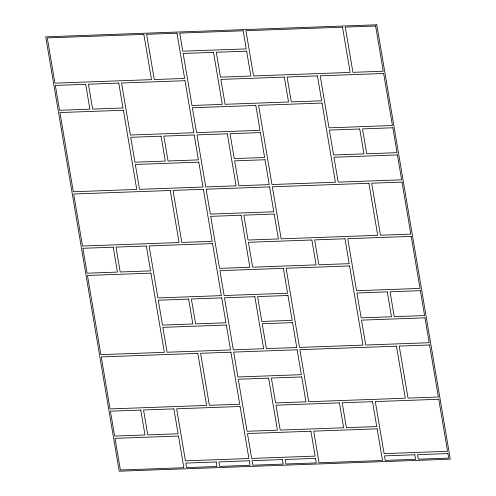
<?xml version="1.0" encoding="UTF-8"?>
<svg xmlns="http://www.w3.org/2000/svg" width="496" height="496" viewBox="0 0 496 496"><rect width="100%" height="100%" fill="white"/><g stroke="black" fill="none" stroke-linecap="round" stroke-linejoin="round"><path stroke-width="0.74" d="M376.805 24.8L45.725 36.822L119.195 471.2L450.275 459.178L376.805 24.8M143.859 34.398L47.294 37.901L54.944 83.148L151.516 79.645L143.859 34.398M176.967 33.195L146.618 34.298L154.275 79.546L184.624 78.442L176.967 33.195M243.183 30.789L179.726 33.096L182.788 51.193L246.245 48.887L243.183 30.789M342.513 27.181L245.942 30.69L253.599 75.938L350.164 72.428L342.513 27.181M375.621 25.984L345.272 27.082L352.923 72.329L383.272 71.232L375.621 25.984M213.522 52.353L183.173 53.456L191.971 105.493L222.32 104.389L213.522 52.353M246.63 51.15L216.281 52.254L220.491 77.14L250.84 76.037L246.63 51.15M85.678 84.308L55.329 85.411L59.539 110.298L89.888 109.194L85.678 84.308M118.786 83.105L88.437 84.208L92.647 109.095L122.996 107.992L118.786 83.105M185.002 80.705L121.545 83.006L130.349 135.042L193.806 132.736L185.002 80.705M284.332 77.097L220.869 79.403L225.079 104.29L288.542 101.984L284.332 77.097M317.44 75.894L287.091 76.998L291.301 101.885L321.65 100.781L317.44 75.894M383.656 73.489L320.199 75.795L328.997 127.832L392.454 125.525L383.656 73.489M123.38 110.255L59.923 112.561L73.315 191.741L136.772 189.441L123.38 110.255M255.812 105.45L192.355 107.75L196.565 132.637L260.022 130.336L255.812 105.45M322.028 103.044L258.571 105.35L271.963 184.531L335.42 182.23L322.028 103.044M161.082 136.202L130.727 137.305L134.937 162.192L165.286 161.088L161.082 136.202M194.19 134.999L163.841 136.102L168.045 160.989L198.4 159.886L194.19 134.999M227.298 133.802L196.949 134.9L205.747 186.936L236.096 185.833L227.298 133.802M260.406 132.599L230.057 133.697L234.267 158.584L264.616 157.486L260.406 132.599M359.73 128.991L329.381 130.095L333.591 154.981L363.94 153.878L359.73 128.991M392.838 127.788L362.489 128.892L366.699 153.779L397.048 152.675L392.838 127.788M198.778 162.149L135.321 164.455L139.531 189.342L202.988 187.035L198.778 162.149M264.994 159.743L234.645 160.847L238.855 185.733L269.204 184.63L264.994 159.743M397.432 154.938L333.975 157.244L338.179 182.125L401.642 179.825L397.432 154.938M170.264 190.501L73.699 194.004L82.497 246.041L179.062 242.538L170.264 190.501M203.372 189.298L173.023 190.402L181.821 242.439L212.17 241.335L203.372 189.298M269.588 186.893L206.131 189.199L210.341 214.086L273.798 211.78L269.588 186.893M368.912 183.291L272.347 186.794L281.151 238.83L377.716 235.321L368.912 183.291M402.02 182.088L371.671 183.191L380.475 235.222L410.824 234.124L402.02 182.088M241.075 215.245L210.726 216.349L219.523 268.379L249.872 267.282L241.075 215.245M274.183 214.043L243.834 215.146L248.037 240.033L278.392 238.929L274.183 214.043M113.231 247.2L82.882 248.304L87.091 273.191L117.44 272.087L113.231 247.2M146.339 245.997L115.99 247.101L120.199 271.988L150.548 270.884L146.339 245.997M212.555 243.598L149.098 245.898L157.895 297.935L221.359 295.628L212.555 243.598M311.879 239.99L248.422 242.296L252.631 267.183L316.088 264.876L311.879 239.99M344.987 238.787L314.638 239.89L318.847 264.777L349.196 263.674L344.987 238.787M411.209 236.381L347.746 238.688L356.55 290.724L420.007 288.418L411.209 236.381M150.933 273.147L87.47 275.454L100.868 354.634L164.325 352.334L150.933 273.147M283.365 268.342L219.908 270.642L224.118 295.529L287.575 293.229L283.365 268.342M349.581 265.937L286.124 268.243L299.516 347.423L362.973 345.123L349.581 265.937M188.629 299.094L158.28 300.198L162.49 325.085L192.839 323.981L188.629 299.094M221.737 297.891L191.388 298.995L195.598 323.882L225.947 322.778L221.737 297.891M254.845 296.689L224.496 297.792L233.3 349.829L263.649 348.725L254.845 296.689M287.959 295.492L257.604 296.589L261.814 321.476L292.163 320.379L287.959 295.492M387.283 291.884L356.934 292.987L361.144 317.874L391.493 316.77L387.283 291.884M420.391 290.681L390.042 291.784L394.252 316.671L424.601 315.568L420.391 290.681M226.331 325.041L162.874 327.348L167.084 352.234L230.541 349.928L226.331 325.041M292.547 322.636L262.198 323.739L266.408 348.626L296.757 347.522L292.547 322.636M424.979 317.831L361.522 320.137L365.732 345.018L429.189 342.717L424.979 317.831M197.817 353.394L101.246 356.897L110.05 408.933L206.615 405.43L197.817 353.394M230.925 352.191L200.576 353.295L209.374 405.325L239.723 404.228L230.925 352.191M297.141 349.785L233.684 352.092L237.894 376.979L301.351 374.672L297.141 349.785M396.465 346.183L299.9 349.686L308.698 401.723L405.269 398.214L396.465 346.183M429.573 344.98L399.224 346.078L408.028 398.114L438.377 397.011L429.573 344.98M268.621 378.138L238.272 379.242L247.076 431.272L277.425 430.175L268.621 378.138M301.729 376.935L271.38 378.039L275.59 402.926L305.939 401.822L301.729 376.935M140.783 410.093L110.434 411.196L114.638 436.083L144.993 434.98L140.783 410.093M173.891 408.89L143.542 409.994L147.752 434.88L178.101 433.777L173.891 408.89M240.107 406.491L176.65 408.791L185.448 460.827L248.905 458.521L240.107 406.491M339.431 402.882L275.974 405.189L280.184 430.075L343.641 427.769L339.431 402.882M372.539 401.679L342.19 402.783L346.4 427.67L376.749 426.566L372.539 401.679M438.755 399.274L375.298 401.58L384.102 453.617L447.559 451.31L438.755 399.274M178.479 436.04L115.022 438.346L120.379 470.016L183.836 467.716L178.479 436.04M310.918 431.235L247.454 433.535L251.664 458.422L315.127 456.122L310.918 431.235M377.134 428.829L313.677 431.136L319.033 462.805L382.49 460.505L377.134 428.829M216.182 461.987L185.833 463.09L186.595 467.616L216.944 466.513L216.182 461.987M249.29 460.784L218.941 461.888L219.703 466.414L250.058 465.31L249.29 460.784M282.398 459.581L252.049 460.685L252.817 465.211L283.166 464.107L282.398 459.581M315.506 458.385L285.157 459.482L285.925 464.008L316.274 462.904L315.506 458.385M414.836 454.776L384.481 455.88L385.249 460.4L415.598 459.302L414.836 454.776M447.944 453.573L417.595 454.677L418.357 459.203L448.706 458.099L447.944 453.573"/></g></svg>
